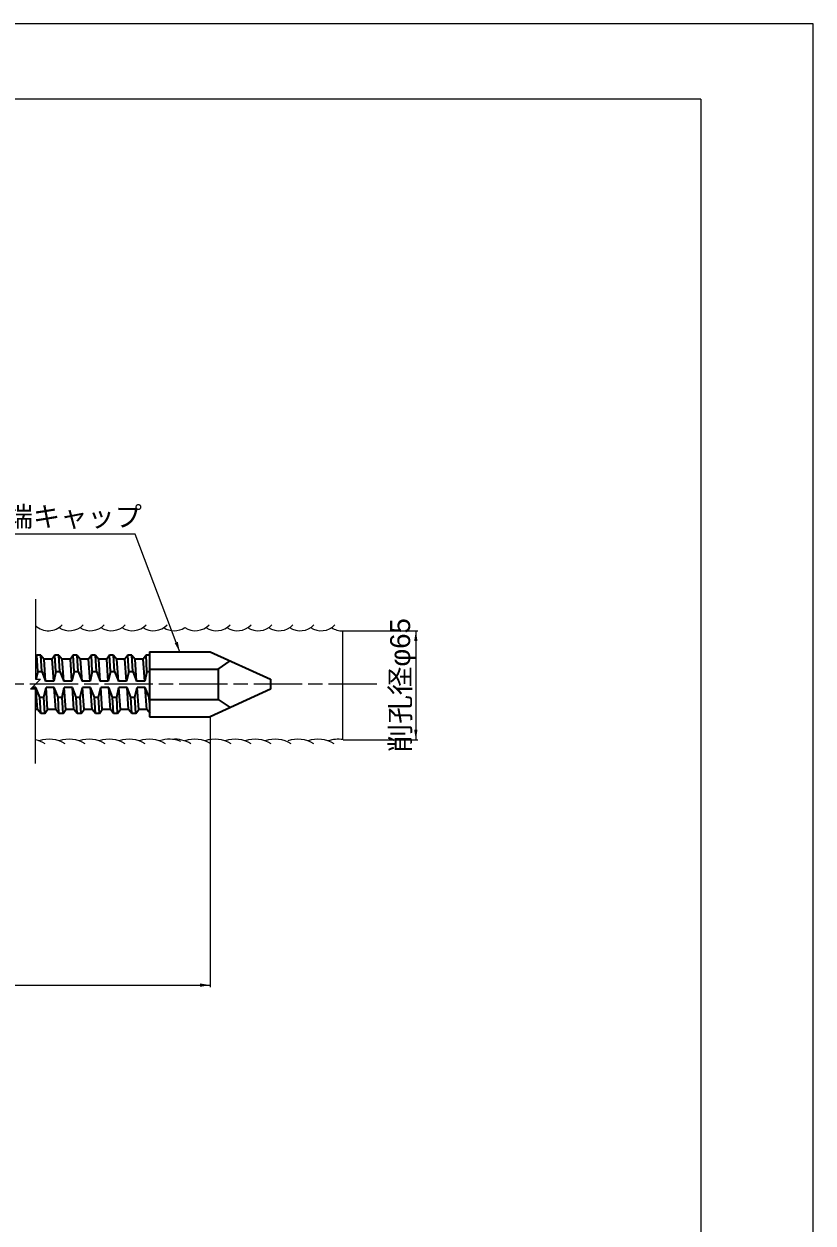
# Model space of a CAD drawing. Units: millimetres at full size, sheet at 1:2; details may follow other scales. Extents: x 2222 to 3904, y 1083 to 2271.
# Drawn here: x 3513 to 3904, y 1677 to 2271 of the extents above; entities that cross this region are included whole.
import ezdxf
from ezdxf.enums import TextEntityAlignment as Align

# ---------------------------------------------------------------- set-up
doc = ezdxf.new("R2010")
doc.units = ezdxf.units.MM
doc.header["$LTSCALE"] = 2
doc.linetypes.add('CHAIN', pattern=[18.5, 12, -1.5, 3.5, -1.5])
for name, color, linetype, lineweight in [('1 外形線', 7, 'Continuous', 35), ('2 細い実線', 3, 'Continuous', 20), ('4中心線', 1, 'CHAIN', 15), ('6寸法線', 4, 'Continuous', 13), ('7 枠・タイトル', 7, 'Continuous', 13), ('Defpoints_2', 7, 'Continuous', 13)]:
    doc.layers.add(name, color=color, linetype=linetype, lineweight=lineweight)
doc.styles.add('ＭＳ Ｐゴシック', font='')
doc.styles.get('ＭＳ Ｐゴシック').set_extended_font_data('MS PGothic')

# ---------------------------------------------------------------- blocks, each defined once
blk = doc.blocks.new('filled_arrow')
at = {"color": 0, "linetype": 'Continuous', "lineweight": -2}
blk.add_solid([(7.5, 1.25), (0, 0), (7.5, -1.25)], dxfattribs=at)

msp = doc.modelspace()

# ---------------------------------------------------------------- linework, layer by layer
at = {"layer": '1 外形線'}
for p, q in [((3519.743, 1958.47), (3519.118, 1957.865)), ((3521.743, 1958.47), (3519.743, 1958.47)), ((3520.218, 1950.299), (3519.743, 1958.47)), ((3521.743, 1958.47), (3523.36, 1956.47)), ((3522.218, 1950.298), (3521.743, 1958.47)), ((3527.373, 1956.47), (3523.36, 1956.47)), ((3524.124, 1945.448), (3523.36, 1956.47)), ((3528.767, 1958.469), (3527.373, 1956.47)), ((3528.138, 1945.448), (3527.373, 1956.469)), ((3530.767, 1958.469), (3528.767, 1958.469)), ((3529.242, 1950.298), (3528.767, 1958.469)), ((3530.767, 1958.469), (3532.383, 1956.47)), ((3531.242, 1950.298), (3530.767, 1958.469)), ((3533.148, 1945.448), (3532.383, 1956.47)), ((3536.397, 1956.47), (3532.383, 1956.47)), ((3537.79, 1958.469), (3536.397, 1956.469)), ((3537.161, 1945.448), (3536.397, 1956.469)), ((3539.791, 1958.469), (3537.79, 1958.469)), ((3538.266, 1950.298), (3537.79, 1958.469)), ((3540.266, 1950.297), (3539.791, 1958.469)), ((3539.791, 1958.469), (3541.407, 1956.469)), ((3545.421, 1956.469), (3541.407, 1956.469)), ((3542.171, 1945.448), (3541.407, 1956.469)), ((3546.814, 1958.469), (3545.421, 1956.469)), ((3546.185, 1945.447), (3545.421, 1956.468)), ((3548.814, 1958.468), (3546.814, 1958.469)), ((3547.289, 1950.297), (3546.814, 1958.469)), ((3548.814, 1958.468), (3550.431, 1956.469)), ((3549.289, 1950.297), (3548.814, 1958.468)), ((3551.195, 1945.447), (3550.431, 1956.469)), ((3554.445, 1956.469), (3550.431, 1956.469)), ((3555.209, 1945.447), (3554.444, 1956.468)), ((3555.838, 1958.468), (3554.445, 1956.468)), ((3557.838, 1958.468), (3555.838, 1958.468)), ((3556.313, 1950.297), (3555.838, 1958.468)), ((3557.838, 1958.468), (3559.455, 1956.469)), ((3558.313, 1950.296), (3557.838, 1958.468)), ((3560.219, 1945.447), (3559.455, 1956.469)), ((3563.468, 1956.468), (3559.455, 1956.469)), ((3564.862, 1958.468), (3563.468, 1956.468)), ((3564.233, 1945.446), (3563.468, 1956.467)), ((3566.862, 1958.467), (3564.862, 1958.468)), ((3565.337, 1950.296), (3564.862, 1958.468)), ((3566.862, 1958.467), (3568.479, 1956.468)), ((3567.337, 1950.296), (3566.862, 1958.467)), ((3572.492, 1956.468), (3568.479, 1956.468)), ((3569.243, 1945.446), (3568.479, 1956.468)), ((3573.886, 1958.467), (3572.492, 1956.467)), ((3573.257, 1945.446), (3572.492, 1956.467)), ((3575.627, 1958.467), (3573.886, 1958.467)), ((3574.361, 1950.296), (3573.886, 1958.467)), ((3575.627, 1960.069), (3605.627, 1960.069)), ((3575.627, 1960.069), (3575.627, 1927.869)), ((3605.627, 1960.069), (3635.627, 1946.469)), ((3609.627, 1951.462), (3615.627, 1955.536)), ((3520.218, 1950.299), (3519.351, 1946.492)), ((3520.218, 1950.299), (3522.218, 1950.298)), ((3522.218, 1950.298), (3524.124, 1945.448)), ((3529.242, 1950.298), (3528.137, 1945.448)), ((3529.242, 1950.298), (3531.242, 1950.298)), ((3531.242, 1950.298), (3533.148, 1945.448)), ((3538.266, 1950.298), (3537.161, 1945.448)), ((3538.266, 1950.298), (3540.266, 1950.297)), ((3540.266, 1950.297), (3542.171, 1945.448)), ((3547.289, 1950.297), (3546.185, 1945.447)), ((3547.289, 1950.297), (3549.289, 1950.297)), ((3549.289, 1950.297), (3551.195, 1945.447)), ((3556.313, 1950.297), (3555.209, 1945.447)), ((3556.313, 1950.297), (3558.313, 1950.296)), ((3558.313, 1950.296), (3560.219, 1945.447)), ((3565.337, 1950.296), (3564.233, 1945.446)), ((3565.337, 1950.296), (3567.337, 1950.296)), ((3567.337, 1950.296), (3569.243, 1945.446)), ((3574.361, 1950.296), (3573.257, 1945.446)), ((3574.361, 1950.296), (3575.627, 1950.296)), ((3575.627, 1951.462), (3609.627, 1951.462)), ((3609.627, 1951.462), (3609.627, 1936.476)), ((3519.361, 1942.448), (3517.587, 1942.449)), ((3520.126, 1931.472), (3519.361, 1942.448)), ((3521.267, 1937.598), (3519.361, 1942.448)), ((3523.267, 1937.599), (3524.371, 1942.448)), ((3528.138, 1945.448), (3524.124, 1945.448)), ((3525.136, 1931.472), (3524.371, 1942.448)), ((3528.385, 1942.448), (3524.372, 1942.449)), ((3529.149, 1931.471), (3528.385, 1942.448)), ((3530.291, 1937.598), (3528.385, 1942.448)), ((3532.291, 1937.598), (3533.395, 1942.447)), ((3537.161, 1945.448), (3533.148, 1945.448)), ((3537.409, 1942.447), (3533.395, 1942.448)), ((3534.16, 1931.471), (3533.395, 1942.447)), ((3538.173, 1931.471), (3537.409, 1942.447)), ((3539.315, 1937.597), (3537.409, 1942.447)), ((3541.315, 1937.598), (3542.419, 1942.447)), ((3546.185, 1945.447), (3542.171, 1945.448)), ((3546.433, 1942.447), (3542.419, 1942.448)), ((3543.183, 1931.471), (3542.419, 1942.447)), ((3547.197, 1931.471), (3546.433, 1942.447)), ((3548.339, 1937.597), (3546.433, 1942.447)), ((3550.339, 1937.597), (3551.443, 1942.446)), ((3555.209, 1945.447), (3551.195, 1945.447)), ((3555.457, 1942.446), (3551.443, 1942.447)), ((3552.207, 1931.47), (3551.443, 1942.446)), ((3556.221, 1931.47), (3555.457, 1942.446)), ((3557.362, 1937.596), (3555.457, 1942.446)), ((3559.362, 1937.597), (3560.467, 1942.446)), ((3564.233, 1945.446), (3560.219, 1945.447)), ((3564.48, 1942.446), (3560.467, 1942.447)), ((3561.231, 1931.47), (3560.467, 1942.446)), ((3565.245, 1931.47), (3564.48, 1942.446)), ((3566.386, 1937.596), (3564.48, 1942.446)), ((3568.386, 1937.596), (3569.491, 1942.446)), ((3573.257, 1945.446), (3569.243, 1945.446)), ((3573.504, 1942.445), (3569.491, 1942.447)), ((3570.255, 1931.47), (3569.491, 1942.446)), ((3574.269, 1931.469), (3573.504, 1942.445)), ((3575.41, 1937.596), (3573.504, 1942.445)), ((3635.627, 1946.469), (3635.627, 1941.469)), ((3521.267, 1937.598), (3523.267, 1937.599)), ((3521.742, 1929.47), (3521.267, 1937.598)), ((3523.742, 1929.47), (3523.267, 1937.599)), ((3530.766, 1929.47), (3530.291, 1937.598)), ((3530.291, 1937.598), (3532.291, 1937.598)), ((3532.766, 1929.47), (3532.291, 1937.598)), ((3539.315, 1937.597), (3541.315, 1937.598)), ((3539.79, 1929.47), (3539.315, 1937.597)), ((3541.79, 1929.469), (3541.315, 1937.598)), ((3548.814, 1929.469), (3548.339, 1937.597)), ((3548.339, 1937.597), (3550.339, 1937.597)), ((3550.814, 1929.469), (3550.339, 1937.597)), ((3557.362, 1937.596), (3559.362, 1937.597)), ((3557.838, 1929.469), (3557.362, 1937.596)), ((3559.838, 1929.468), (3559.362, 1937.597)), ((3566.861, 1929.468), (3566.386, 1937.596)), ((3566.386, 1937.596), (3568.386, 1937.596)), ((3568.861, 1929.468), (3568.386, 1937.596)), ((3575.628, 1934.961), (3575.41, 1937.596)), ((3575.41, 1937.596), (3575.628, 1937.596)), ((3575.627, 1936.476), (3609.627, 1936.476)), ((3635.627, 1941.469), (3605.627, 1927.869)), ((3609.627, 1936.476), (3615.627, 1932.403)), ((3520.126, 1931.472), (3519.117, 1931.472)), ((3521.742, 1929.47), (3520.126, 1931.472)), ((3523.742, 1929.47), (3525.136, 1931.472)), ((3529.149, 1931.471), (3525.136, 1931.472)), ((3530.766, 1929.47), (3529.149, 1931.471)), ((3532.766, 1929.47), (3534.16, 1931.471)), ((3538.173, 1931.471), (3534.16, 1931.471)), ((3539.79, 1929.47), (3538.173, 1931.471)), ((3541.79, 1929.469), (3543.183, 1931.471)), ((3547.197, 1931.471), (3543.183, 1931.471)), ((3548.814, 1929.469), (3547.197, 1931.471)), ((3550.814, 1929.469), (3552.207, 1931.47)), ((3556.221, 1931.47), (3552.207, 1931.47)), ((3557.838, 1929.469), (3556.221, 1931.47)), ((3559.838, 1929.468), (3561.231, 1931.47)), ((3565.245, 1931.47), (3561.231, 1931.47)), ((3566.861, 1929.469), (3565.244, 1931.47)), ((3568.861, 1929.468), (3570.255, 1931.47)), ((3574.269, 1931.469), (3570.255, 1931.47)), ((3575.885, 1929.468), (3574.268, 1931.469)), ((3523.742, 1929.47), (3521.742, 1929.47)), ((3532.766, 1929.47), (3530.766, 1929.47)), ((3541.79, 1929.469), (3539.79, 1929.47)), ((3550.814, 1929.469), (3548.814, 1929.469)), ((3559.838, 1929.468), (3557.838, 1929.469)), ((3568.861, 1929.468), (3566.861, 1929.468)), ((3575.627, 1927.869), (3605.627, 1927.869))]:
    msp.add_line(p, q, dxfattribs=at)
at = {"layer": '2 細い実線'}
for p, q in [((3519.119, 1986.132), (3519.118, 1946.492)), ((3671.462, 1916.553), (3671.462, 1970.474)), ((3516.617, 1941.476), (3521.618, 1946.492)), ((3519.118, 1946.492), (3521.618, 1946.492)), ((3519.118, 1941.475), (3516.617, 1941.476)), ((3519.117, 1904.685), (3519.118, 1941.475))]:
    msp.add_line(p, q, dxfattribs=at)
for centre, radius, start, end in [((3525.549, 1979.831), 9.363, 226.61766, 317.16495), ((3535.939, 1979.831), 9.363, 236.29836, 317.16495), ((3546.329, 1979.83), 9.363, 236.29836, 317.16495), ((3556.72, 1979.83), 9.363, 236.29836, 317.16495), ((3567.11, 1979.83), 9.363, 236.29836, 317.16495), ((3577.5, 1979.829), 9.363, 236.29836, 317.16495), ((3598.28, 1979.829), 9.363, 236.29836, 317.16495), ((3608.67, 1979.828), 9.363, 236.29836, 317.16495), ((3619.06, 1979.828), 9.363, 236.29836, 317.16495), ((3629.45, 1979.828), 9.363, 236.29836, 317.16495), ((3639.84, 1979.827), 9.363, 236.29836, 317.16495), ((3650.23, 1979.827), 9.363, 236.29836, 317.16495), ((3660.62, 1979.827), 9.363, 236.29836, 317.16495), ((3587.89, 1979.829), 9.363, 236.29836, 303.69728), ((3671.01, 1979.826), 9.363, 236.29836, 272.76983), ((3515.969, 1901.806), 14.948, 58.00506, 77.84059), ((3525.899, 1901.806), 14.948, 58.00506, 109.39786), ((3535.829, 1901.805), 14.948, 58.00506, 109.39786), ((3545.759, 1901.804), 14.948, 58.00506, 109.39786), ((3555.689, 1901.804), 14.948, 58.00506, 109.39786), ((3565.619, 1901.803), 14.948, 58.00506, 109.39786), ((3575.548, 1901.803), 14.948, 58.00506, 109.39786), ((3585.478, 1901.802), 14.948, 67.81487, 109.39786), ((3588.239, 1901.803), 14.948, 58.00506, 95.33086), ((3598.169, 1901.803), 14.948, 58.00506, 109.39786), ((3608.099, 1901.802), 14.948, 58.00506, 109.39786), ((3618.029, 1901.802), 14.948, 58.00506, 109.39786), ((3627.959, 1901.801), 14.948, 58.00506, 109.39786), ((3637.889, 1901.801), 14.948, 58.00506, 109.39786), ((3649.199, 1901.801), 14.948, 58.00506, 109.39786), ((3659.129, 1901.8), 14.948, 58.00506, 109.39786), ((3669.059, 1901.799), 14.948, 80.7482, 109.39786)]:
    msp.add_arc(centre, radius, start, end, dxfattribs=at)
at = {"layer": '4中心線'}
msp.add_line((3688.298, 1943.969), (2429.493, 1943.969), dxfattribs=at)
at = {"layer": '6寸法線'}
for p, q in [((3671.526, 1970.406), (3708.596, 1970.406)), ((3707.596, 1970.406), (3707.596, 1916.485)), ((3605.627, 1927.807), (3605.627, 1793.927)), ((3671.523, 1916.485), (3708.596, 1916.485)), ((2487.829, 1794.927), (3605.627, 1794.927))]:
    msp.add_line(p, q, dxfattribs=at)
msp.add_lwpolyline([(3590.627, 1960.007), (3588.85, 1964.68), (3568.442, 2018.346), (3446.191, 2018.346)], dxfattribs=at)
at = {"layer": '7 枠・タイトル'}
for q in [(2278.072, 2233.854), (3848.768, 1120.3)]:
    msp.add_line((3848.768, 2233.854), q, dxfattribs=at)
at = {"layer": 'Defpoints_2'}
msp.add_lwpolyline([(2222.42, 1083.078), (3904.42, 1083.078), (3904.42, 2271.078), (2222.42, 2271.078)], close=True, dxfattribs=at)

# ---------------------------------------------------------------- block references
at = {"layer": '6寸法線', "xscale": 0.667, "yscale": 0.667}
for p, rotation in [((3707.596, 1970.406), 270), ((3590.627, 1960.007), 110.8), ((3707.596, 1916.485), 90), ((3605.627, 1794.927), 180)]:
    msp.add_blockref('filled_arrow', p, dxfattribs=dict(at, rotation=rotation))

# ---------------------------------------------------------------- texts
at = {"layer": '6寸法線', "color": 7, "style": 'ＭＳ Ｐゴシック'}
msp.add_text('4. D25 先端キャップ', height=9.897, dxfattribs=at).set_placement((3449.113, 2019.11), align=Align.BOTTOM_LEFT)
at = {"layer": '6寸法線', "style": 'ＭＳ Ｐゴシック', "width": 1.05}
msp.add_text('削孔径φ65', height=9.897, rotation=90, dxfattribs=at).set_placement((3699.806, 1943.445), align=Align.MIDDLE_CENTER)

doc.saveas('drawing.dxf')
